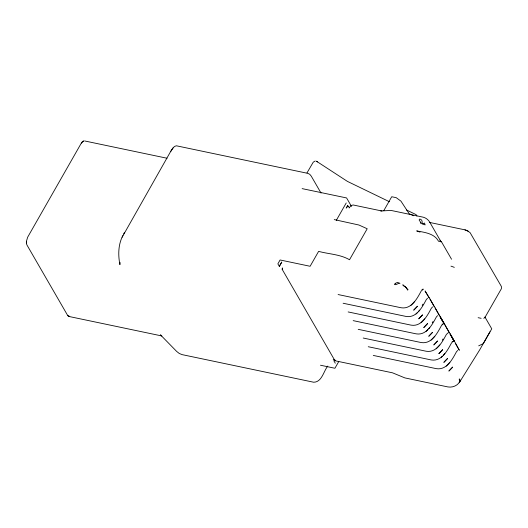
<?xml version="1.0" encoding="UTF-8"?>
<svg xmlns="http://www.w3.org/2000/svg" width="528" height="528" viewBox="0 0 528 528"><rect width="100%" height="100%" fill="white"/><g stroke="black" fill="none" stroke-linecap="round" stroke-linejoin="round"><path stroke-width="0.79" d="M282.229 269.438L282.394 267.94A9.095 4.884 -78.2 0 0 282.229 269.438L334.831 360.485A9.095 4.884 -78.2 0 0 335.405 360.314M67.61 315.368A5.729 3.076 -78.2 0 0 69.755 316.47L67.61 315.368L27.047 245.164A5.729 3.076 -78.2 0 1 26.4 241.428L27.628 237.257L81.332 143.101L83.721 140.936A5.729 3.076 -78.2 0 0 81.332 143.101M120.113 262.508L119.896 264.64C118.015 254.833 118.18 244.51 122.885 235.534M122.12 237.244L170.551 151.668C172.082 149.477 173.428 146.157 176.411 145.794L307.936 173.382L309.771 174.332L311.269 176.161L321.057 193.103M459.492 382.292L459.169 382.397L460.06 380.648L459.426 378.88L459.155 379.289L459.862 379.81L460.007 381.374C457.703 385.612 452.608 387.763 447.922 386.932L404.897 377.909L392.542 372.827L335.557 360.868M123.691 233.904L124.522 232.373M489.944 331.789L479.688 349.886L459.703 381.962M306.992 172.887L313.249 162.169L315.242 160.987M279.319 266.363L281.728 262.132L279.319 266.363L277.873 263.861L280.091 259.974L310.114 266.277L318.615 251.368C328.878 254.159 340.138 254.291 349.529 259.743L367.204 228.763L358.948 225.027L334.25 219.589M336.303 220.367L346.223 202.97M383.77 210.685L391.723 196.733L396.231 197.683L400.963 201.161L409.226 213.794L413.708 215.741M327.776 366.089C323.565 371.138 321.922 382.239 313.652 382.226L182.127 354.631L179.256 353.47L176.642 351.404L160.459 334.844L161.502 335.669M338.765 361.528L334.924 368.26L320.476 365.224M422.215 305.375L422.895 304.187M432.267 322.773L432.947 321.578M442.319 340.171L442.999 338.976M338.098 294.545L401.042 307.745C411.451 309.553 417.219 298.439 421.258 290.921L423.482 289.159L421.931 289.377M343.127 303.244L406.065 316.444C416.473 318.245 422.242 307.138 426.287 299.62L427.535 298.241M348.15 311.936L411.088 325.142C421.496 326.944 427.271 315.836 431.31 308.319L432.557 306.933M353.179 320.635L416.117 333.841C426.525 335.643 432.293 324.535 436.339 317.018L437.58 315.632M358.202 329.333L421.139 342.54C431.548 344.342 437.323 333.234 441.362 325.717L442.609 324.331M363.231 338.032L426.169 351.239C436.577 353.041 442.345 341.933 446.391 334.409L448.292 332.706M368.254 346.731L431.191 359.938C441.599 361.739 447.374 350.632 451.414 343.108L452.661 341.728M373.276 355.43L436.22 368.636C446.629 370.438 452.397 359.324 456.443 351.806L457.684 350.427M170.551 151.668L173.045 147.965M411.022 305.296L414.698 301.468M416.044 313.995L417.094 312.899M418.671 311.256L419.72 310.167M421.073 322.694L424.75 318.859M426.096 331.393L427.673 329.749M428.723 328.654L429.772 327.558M431.125 340.091L434.801 336.257M436.148 348.79L439.824 344.956M441.177 357.489L442.226 356.393M443.276 355.298L444.853 353.654M446.2 366.181L449.876 362.353M483.8 318.364L485.074 317.236L501.369 288.737L501.521 286.955L501.079 285.938L470.085 232.637L466.937 230.465L464.95 229.852L429.469 222.413M478.685 345.847L483.311 343.629L491.753 328.825L484.922 316.991M442.035 324.172L443.586 323.948M452.087 341.563L453.638 341.345M380.695 210.976L391.043 210.434L423.205 217.186C425.885 217.879 428.294 219.701 429.693 222.097L441.065 241.811L439.956 240.154M84.539 140.93L167.033 158.235M302.122 188.621L346.592 197.947L351.516 206.474M381.949 211.015L353.199 204.983L351.087 205.478L349.1 207.933A3.637 1.954 -78.2 0 1 349.622 207.458M478.13 317.691L481.133 318.318M333.234 359.674L335.075 360.063M68.944 316.477L161.852 335.966M450.978 266.132L454.318 267.346M464.95 229.852L468.666 231.403M420.044 232.122L416.704 230.908C424.387 232.36 434.372 233.383 438.497 241.21L441.5 241.844L451.552 259.235M389.512 201.769L347.391 181.381L317.486 161.898A10.124 2.409 45.1 0 0 316.285 161.192L317.486 161.898M406.507 209.992L416.11 214.645L416.929 216.064M333.848 360.736L335.293 363.238M26.4 241.428L26.657 242.926M420.842 222.618L420.592 223.271L425.146 224.902L424.512 223.027L422.855 223.859L422.037 222.618A4.904 3.544 -30 0 0 419.734 219.021L419.133 219.938L420.842 222.618M395.175 283.45L394.594 284.599A3.208 2.317 -30 0 0 397.756 283.708L399.993 283.312L397.452 282.401L395.175 283.45M347.668 205.471L346.183 208.078A3.637 1.954 -78.2 0 1 348.678 206.936L347.668 205.471M407.913 289.727L407.649 290.136L406.369 287.72L402.791 284.823L403.894 286.057L405.313 286.711L407.913 289.727M417.463 306.253L413.787 310.081L417.463 306.253M422.486 314.945L418.81 318.78L422.486 314.945M427.515 323.644L423.839 327.479L427.515 323.644M432.538 332.343L428.861 336.178L432.538 332.343M437.567 341.042L433.884 344.876L437.567 341.042M442.589 349.741L438.913 353.575L442.589 349.741M447.619 358.439L443.936 362.267L447.619 358.439M452.641 367.138L448.965 370.966L452.641 367.138M429.356 298.102L425.132 291.08L429.356 298.102M434.386 306.801L429.95 298.947L434.386 306.801M439.408 315.5L434.98 307.646L439.408 315.5M444.437 324.199L440.207 317.176L444.866 324.7L439.837 316.001L444.437 324.199M449.46 332.897L445.025 325.043L449.46 332.897M454.72 341.814L450.054 333.742L454.72 341.814M454.225 341.438L450.179 334.132L454.225 341.438M459.254 350.137L455.202 342.83L459.254 350.137"/></g></svg>
